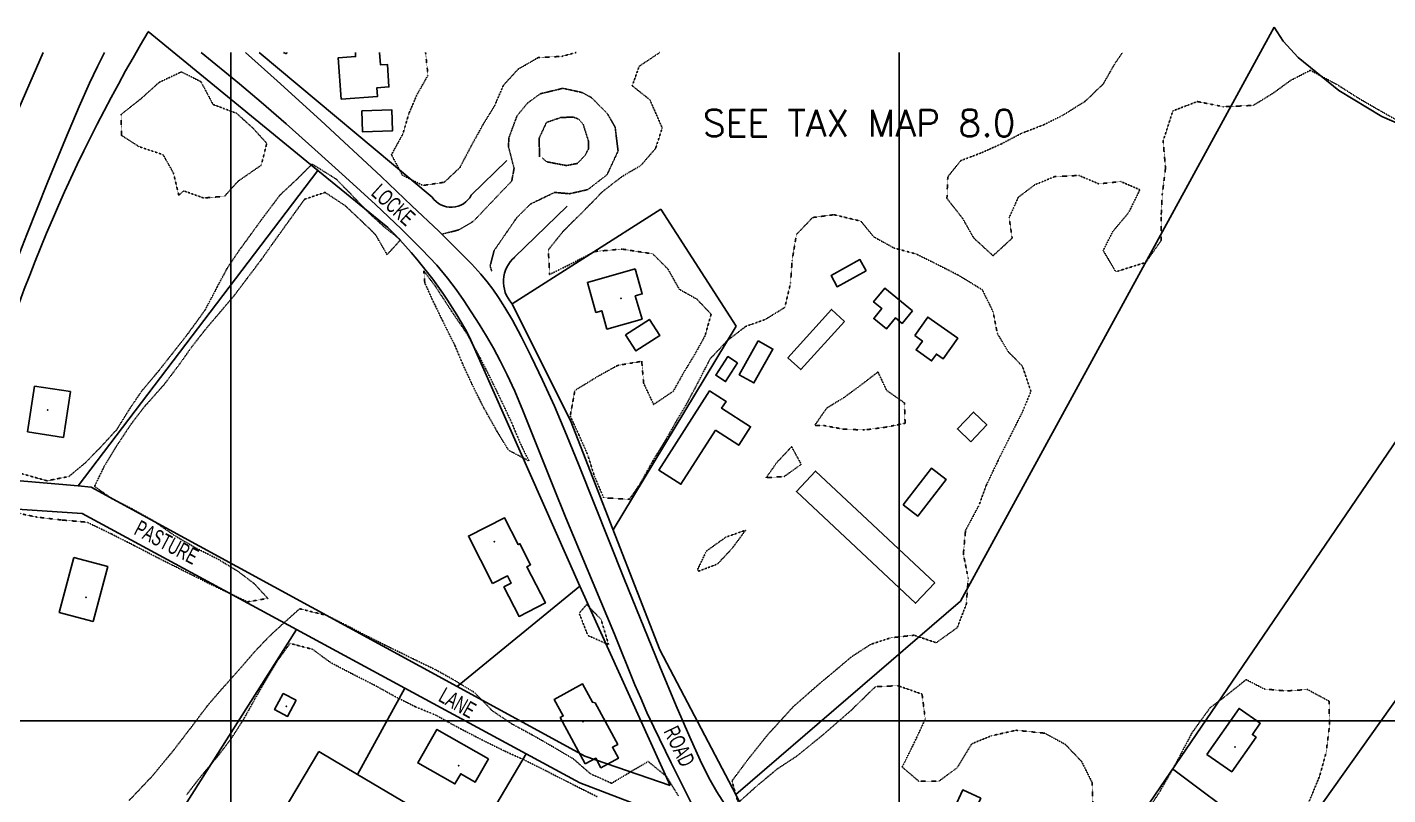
# Model space of a CAD drawing. Extents: x 1222984 to 1232016, y 177984 to 184016.
# Drawn here: x 1227348 to 1228365, y 181445 to 182019 of the extents above; entities that cross this region are included whole.
import ezdxf
from ezdxf.enums import TextEntityAlignment as Align

# ---------------------------------------------------------------- set-up
doc = ezdxf.new("R2010")
doc.units = 0
doc.header["$MEASUREMENT"] = 0
doc.linetypes.add('BORDER', pattern=[0.625, 0.125, -0.125, 0.125, -0.125, 0, -0.125])
doc.linetypes.add('DASHED', pattern=[0.5, 0.25, -0.25])
doc.layers.get('0').update_dxf_attribs({"linetype": 'CONTINUOUS'})
for name, color, linetype in [('BLDGS', 4, 'CONTINUOUS'), ('GRIDS', 2, 'CONTINUOUS'), ('ID-SYB', 5, 'CONTINUOUS'), ('LOT-D', 7, 'CONTINUOUS'), ('LOT-L', 1, 'CONTINUOUS'), ('ROAD', 5, 'CONTINUOUS'), ('ROAD-D', 3, 'DASHED'), ('ROAD-N', 6, 'CONTINUOUS'), ('TREE-L', 3, 'BORDER')]:
    doc.layers.add(name, color=color, linetype=linetype)
doc.styles.add('L200', font='simplex', dxfattribs={"height": 20})

# ---------------------------------------------------------------- blocks, each defined once
blk = doc.blocks.new('IP')
blk.add_point((0, 0))
blk = doc.blocks.new('ID')
at = {"layer": 'ID-SYB'}
blk.add_blockref('IP', (0, 0), dxfattribs=at)

msp = doc.modelspace()

# ---------------------------------------------------------------- linework, layer by layer
at = {"layer": 'BLDGS'}
for points, elevation in [([(1227541.6, 181999.2), (1227539.4, 182000.1)], 29.1), ([(1227541.9, 182000.1), (1227541.6, 181999.2)], 29.1), ([(1227582.5, 181965.3), (1227580.3, 181996), (1227593.3, 181997), (1227593.2, 182000.1)], 39.9), ([(1227611.3, 182000.1), (1227612, 181990.8), (1227617.1, 181991.2), (1227618.3, 181974.3), (1227609.3, 181973.7), (1227609.8, 181967.2), (1227582.5, 181965.3)], 39.9), ([(1227598, 181956.4), (1227620.4, 181957.2), (1227620.9, 181941.4), (1227598.6, 181940.7), (1227598, 181956.4)], 29.5), ([(1227975.2, 181836.7), (1227953.5, 181824.8), (1227949, 181833.2), (1227970.6, 181845.1), (1227975.2, 181836.7)], 25.6), ([(1227802.4, 181838.2), (1227766.7, 181828), (1227773.1, 181805.6), (1227777.5, 181806.9), (1227781.3, 181793.1), (1227807.6, 181800.6), (1227802.6, 181818), (1227807.8, 181819.4), (1227802.4, 181838.2)], 33.4), ([(1228010, 181806.8), (1227989.2, 181823.7), (1227980.8, 181813.4), (1227987, 181808.5), (1227980.9, 181801), (1227990.4, 181793.3), (1227997.1, 181801.5), (1228002.2, 181797.3), (1228010, 181806.8)], 23.9), ([(1227959.1, 181798.9), (1227926.3, 181762.8), (1227916.7, 181771.6), (1227949.4, 181807.8), (1227959.1, 181798.9)], 25.3), ([(1227795.3, 181788.9), (1227813.1, 181800.4), (1227820.9, 181788.3), (1227803.1, 181776.8), (1227795.3, 181788.9)], 25.4), ([(1227879.1, 181767.8), (1227870.1, 181753.8), (1227862.8, 181758.6), (1227871.8, 181772.6), (1227879.1, 181767.8)], 26.5), ([(1227347.9, 181716.2), (1227353.2, 181750.4), (1227380, 181746.3), (1227374.8, 181712.1), (1227347.9, 181716.2)], 27.7), ([(1227862.6, 181717.4), (1227836.7, 181677), (1227820.1, 181687.6), (1227858.2, 181746.9), (1227870.5, 181739), (1227867.1, 181733.9), (1227888.8, 181720), (1227880, 181706.2), (1227862.6, 181717.4)], 31.7), ([(1228053.5, 181708.8), (1228043.5, 181718.4), (1228055.5, 181731), (1228065.5, 181721.4), (1228053.5, 181708.8)], 24.3), ([(1228026.7, 181603.3), (1227937.4, 181686.9), (1227923.1, 181671.6), (1228012.3, 181588), (1228026.7, 181603.3)], 32.3), ([(1228003, 181661.7), (1228024.2, 181689.1), (1228035.2, 181680.5), (1228014, 181653.2), (1228003, 181661.7)], 29.3), ([(1227695.8, 181602.7), (1227677.7, 181638.2), (1227704.7, 181651.9), (1227715, 181631.8), (1227716.3, 181632.5), (1227724.3, 181616.8), (1227721.5, 181615.3), (1227735.4, 181588.2), (1227715.6, 181578.1), (1227704.3, 181600.2), (1227709.8, 181603), (1227707.1, 181608.4), (1227695.8, 181602.7)], 36.4), ([(1227382.7, 181622.2), (1227371.7, 181581.1), (1227397, 181574.3), (1227408, 181615.4), (1227382.7, 181622.2)], 27.7), ([(1227765.1, 181467.7), (1227746.4, 181502.4), (1227748.7, 181503.6), (1227741.9, 181516), (1227763.1, 181527.6), (1227770.5, 181513.9), (1227772.5, 181513.5), (1227789.5, 181482.3), (1227785.5, 181480.2), (1227789.9, 181472), (1227776.8, 181464.9), (1227773.1, 181471.9), (1227765.1, 181467.7)], 45.8), ([(1227548.9, 181515.3), (1227542.5, 181503.3), (1227532.8, 181508.4), (1227539.2, 181520.4), (1227548.9, 181515.3)], 24.4), ([(1228230.2, 181474.8), (1228248.7, 181461.8), (1228266.9, 181487.7), (1228264.2, 181489.6), (1228270.1, 181498.1), (1228254.2, 181509.2), (1228230.2, 181474.8)], 29.8), ([(1227692.8, 181471.4), (1227654.2, 181493.5), (1227639.9, 181468.5), (1227667.6, 181452.7), (1227672, 181460.4), (1227682.9, 181454.1), (1227692.8, 181471.4)], 39.5), ([(1228061, 181442), (1228048.6, 181415.1), (1228035.1, 181421.4), (1228047.5, 181448.2), (1228061, 181442)], 32.2)]:
    msp.add_lwpolyline(points, dxfattribs=dict(at, elevation=elevation))
for points in [[(1228011.6, 181788.3), (1228017.4, 181784.2), (1228012.6, 181777.5), (1228024.2, 181769.3), (1228027.8, 181774.4), (1228032.8, 181770.8), (1228043.8, 181786.2), (1228021.4, 181802.1), (1228011.6, 181788.3)], [(1227894.5, 181784.4), (1227880.3, 181758.9), (1227891.3, 181752.8), (1227905.5, 181778.2), (1227894.5, 181784.4)]]:
    msp.add_lwpolyline(points, dxfattribs=at)
at = {"layer": 'GRIDS'}
for points in [[(1227500, 180000), (1227500, 182000)], [(1228000, 182000), (1228000, 180000)], [(1226000, 181500), (1229000, 181500)]]:
    msp.add_lwpolyline(points, dxfattribs=at)
at = {"layer": 'LOT-L'}
for p, q in [((1227438.3, 182015.7), (1227565.2, 181911.9)), ((1228045.9, 181589.4), (1228280.5, 182019)), ((1227650.7, 181891.9), (1227521.1, 182000)), ((1227679.9, 181893.4), (1227706.6, 181919.2)), ((1228310.6, 181429.9), (1228657.6, 181919.2)), ((1227385.9, 181675.7), (1227565.2, 181911.9)), ((1227565.2, 181911.9), (1227617.5, 181869.2)), ((1228087.3, 181292.1), (1228508.2, 181909.9)), ((1227821.7, 181882.9), (1227710.4, 181811.9)), ((1227712.3, 181847), (1227751.6, 181885.2)), ((1227878.1, 181795.4), (1227821.7, 181882.9)), ((1227710.2, 181812.2), (1227754.1, 181724.7)), ((1227786, 181642.9), (1227878.1, 181795.4)), ((1227761.2, 181600.8), (1227678.6, 181787.1)), ((1227754.1, 181724.7), (1227821, 181553.1)), ((1227385.9, 181675.7), (1227302.5, 181683.1)), ((1227395.5, 181674.8), (1227385.9, 181675.7)), ((1227669.3, 181525.6), (1227395.5, 181674.8)), ((1227296.6, 181661.1), (1227388.8, 181655.1)), ((1227388.8, 181655.1), (1227549.2, 181568.3)), ((1227669.3, 181525.6), (1227761.2, 181600.8)), ((1227761.2, 181600.8), (1227828.6, 181451.5)), ((1227877.8, 181444.9), (1228045.9, 181589.4)), ((1227406.7, 181344.1), (1227549.2, 181568.3)), ((1227549.2, 181568.3), (1227630.1, 181524.5)), ((1227821, 181553.1), (1227877.8, 181444.9)), ((1227594.7, 181459.9), (1227630.1, 181524.5)), ((1227630.1, 181524.5), (1227721, 181475.3)), ((1227764.8, 181473.6), (1227669.3, 181525.6)), ((1227565.9, 181476.9), (1227451.5, 181285.5)), ((1227594.7, 181459.9), (1227565.9, 181476.9)), ((1227681.4, 181408.7), (1227721, 181475.3)), ((1227721, 181475.3), (1227761.1, 181453.6)), ((1227828.6, 181451.5), (1227764.8, 181473.6)), ((1227681.4, 181408.7), (1227594.7, 181459.9)), ((1228204.5, 181464.1), (1228269, 181415.8)), ((1227761.1, 181453.6), (1227843.8, 181421.8))]:
    msp.add_line(p, q, dxfattribs=at)
msp.add_lwpolyline([(1228280.5, 182019), (1228287.2, 182008.5), (1228298.5, 181996.3), (1228328.8, 181971.6), (1228361.1, 181952.1), (1228385.3, 181941.8), (1228412.5, 181931.7), (1228440.6, 181922), (1228476, 181918.1), (1228498.6, 181914.5), (1228511.2, 181908.4), (1228520.2, 181910.2), (1228537.6, 181909.8), (1228568.5, 181911.6), (1228588.1, 181913.1), (1228609.1, 181917.8), (1228629.9, 181920.7), (1228646.4, 181919.8), (1228657.6, 181919.2)], dxfattribs=at)
for centre, radius, start, end in [((1228469.5, 181400.6), 1200.7, 149.1876, 166.3942), ((1227664.8, 181901.4), 17.1, 214.052, 331.8299), ((1227374.2, 181624.6), 345, 28.0917, 45.15), ((1227728.5, 181828.6), 24.5, 131.1812, 221.8039), ((1228087.9, 181541), 231, 204.5951, 253.8349)]:
    msp.add_arc(centre, radius, start, end, dxfattribs=at)
at = {"layer": 'ROAD'}
for points, elevation in [([(1227359.7, 182000.1), (1227336.4, 181946.6), (1227324.7, 181919.2), (1227312.9, 181891.1), (1227300.9, 181861.9), (1227288.7, 181831.5), (1227276.5, 181799.4), (1227264.1, 181765.5), (1227251.8, 181729.5), (1227239.7, 181692.9), (1227198.1, 181563.3), (1227191.8, 181543), (1227184.2, 181517.5), (1227148.7, 181395.8), (1227112.6, 181275), (1227065, 181116.1), (1227036.3, 181019.5), (1226969.9, 180793.5), (1226896.9, 180542.8)], 16.9), ([(1227009, 180783.2), (1227046.3, 180910.9), (1227058.7, 180952.3), (1227083.3, 181032.9), (1227095.5, 181072.7), (1227107.7, 181112.7), (1227132.9, 181197.2), (1227164.6, 181304.4), (1227208.7, 181450.5), (1227254.2, 181599), (1227271.7, 181655.3), (1227284.7, 181695.8), (1227295.1, 181726.8), (1227305.1, 181754.6), (1227317, 181785.9), (1227331.6, 181823.6), (1227347.5, 181864), (1227363, 181902.7), (1227376.3, 181935.6), (1227386.6, 181959.8), (1227394.3, 181977.1), (1227400.3, 181989.7), (1227405.5, 182000.1)], 10), ([(1227477.9, 182000.1), (1227506.4, 181976.6), (1227522.7, 181962.9), (1227541.3, 181946.7), (1227562.9, 181927.6), (1227585.9, 181906.9), (1227608.2, 181886.4), (1227627.8, 181867.8), (1227643, 181852.8), (1227654, 181840.9), (1227662.1, 181831.3), (1227668.5, 181822.8), (1227674.4, 181814.4), (1227685.8, 181796.8), (1227691.2, 181787.8), (1227696.4, 181778.8), (1227701.5, 181769.4), (1227706.8, 181758.9), (1227712.4, 181746.7), (1227718.5, 181732.2), (1227741.3, 181674.7), (1227750.6, 181651.9), (1227787, 181564.9), (1227802.3, 181527), (1227806.7, 181516.8), (1227811.3, 181506.3), (1227816.5, 181495.1), (1227829.4, 181468.5), (1227837.3, 181452.6), (1227845.7, 181436.1)], 17.3), ([(1227869.8, 181437), (1227863.5, 181446.9), (1227857.6, 181457.4), (1227851.2, 181470.4), (1227843.3, 181487.7), (1227833.2, 181511.3), (1227820.9, 181540.5), (1227794.3, 181606.1), (1227760.6, 181690.9), (1227751.2, 181714), (1227742.1, 181735.4), (1227733.2, 181755), (1227724.8, 181772.5), (1227717.2, 181787.5), (1227710.6, 181799.8), (1227705.1, 181809.3), (1227700.3, 181816.8), (1227696, 181822.9), (1227691.8, 181828.4), (1227687, 181834.2), (1227680.4, 181841.6), (1227670.3, 181851.8), (1227655.5, 181866.3), (1227635.5, 181885.4), (1227612.5, 181907.2), (1227567.3, 181949.2), (1227534.8, 181978.8), (1227510.9, 182000.1)], 26.7)]:
    msp.add_lwpolyline(points, dxfattribs=dict(at, elevation=elevation))
at = {"layer": 'ROAD-D'}
for points, elevation in [([(1227657.8, 181864.1), (1227670.7, 181867.4), (1227681.5, 181873.8), (1227710.2, 181904), (1227711.9, 181913.5), (1227707.8, 181929.2), (1227707.9, 181935.9), (1227714.1, 181952.7), (1227721.8, 181962.1), (1227731.4, 181969.2), (1227748.5, 181973.3), (1227763, 181970.1), (1227769.8, 181966.3), (1227781.7, 181954.3), (1227787.5, 181944.2), (1227789.7, 181926.4), (1227781.5, 181908.7), (1227767.1, 181897.5), (1227753.4, 181894.4), (1227742.2, 181895.4), (1227724, 181886.6), (1227713.9, 181876.5), (1227697, 181851.9), (1227694, 181840.5), (1227695.2, 181836.2)], 19.7), ([(1227731, 181922.1), (1227730.6, 181935.9), (1227736.1, 181947.7), (1227746.7, 181951.4), (1227756, 181951.8), (1227760.3, 181950.2), (1227763.6, 181946.4), (1227767.5, 181933.9), (1227767.6, 181928), (1227765.1, 181923.2), (1227759.3, 181917.1), (1227751.1, 181915.5), (1227736.3, 181918.3), (1227733.1, 181921.1)], 16.4)]:
    msp.add_lwpolyline(points, dxfattribs=dict(at, elevation=elevation))
at = {"layer": 'TREE-L'}
for points, elevation in [([(1227758.3, 182000.1), (1227747.7, 181997.2), (1227730, 181996.3), (1227714.9, 181987.6), (1227703.9, 181975.5), (1227697.3, 181960.2), (1227688.5, 181945.9), (1227679.8, 181930.1), (1227671.4, 181914), (1227659.7, 181903), (1227643.7, 181900.6), (1227628.3, 181908.3), (1227620.2, 181923.6), (1227628.7, 181939.2), (1227633.2, 181954.4), (1227639.3, 181968.6), (1227647.5, 181983.1), (1227645.7, 182000.1)], 18.8), ([(1228144.9, 181437.9), (1228144.2, 181454), (1228136.4, 181469.6), (1228124.1, 181482.4), (1228108.8, 181490.7), (1228087.3, 181492.9), (1228068.8, 181488.7), (1228054.3, 181482.8), (1228043.3, 181464.8), (1228029.7, 181454.8), (1228014.6, 181454.8), (1228002.2, 181465.4), (1228010.7, 181482.5), (1228019.5, 181501.2), (1228017.1, 181519.9), (1227999.2, 181526.2), (1227982.3, 181525.6), (1227963.8, 181507.6), (1227943, 181489.5), (1227923.5, 181473.6), (1227909, 181464.1), (1227893.9, 181451.6), (1227879.5, 181438.6), (1227874.9, 181455), (1227886.9, 181471.1), (1227901.5, 181489.4), (1227920.8, 181510.6), (1227938.8, 181526.4), (1227951.9, 181537.4), (1227964.1, 181547.7), (1227978.7, 181557.2), (1227993.7, 181562.1), (1228011.1, 181564), (1228027.7, 181558.4), (1228043.4, 181569.7), (1228050.2, 181587.3), (1228051.6, 181606.5), (1228048, 181624.8), (1228049.6, 181642.5), (1228059.6, 181661.1), (1228065.1, 181676.2), (1228073.8, 181694.4), (1228083.1, 181713.1), (1228092.1, 181730.9), (1228098.5, 181746.5), (1228092.2, 181765.3), (1228081.6, 181776.2), (1228073.4, 181789.8), (1228070.2, 181806.1), (1228062.2, 181822.5), (1228044.2, 181833.5), (1228026.2, 181842.6), (1228012.7, 181849.3), (1227996, 181853.8), (1227981, 181862.1), (1227971.3, 181873.9), (1227951.2, 181878.7), (1227935.2, 181876.6), (1227923.1, 181863.9), (1227919.9, 181844.5), (1227918.7, 181827.5), (1227914.4, 181809.3), (1227899.8, 181800.3), (1227885.3, 181795.2), (1227871.5, 181784.6), (1227858.5, 181770.8), (1227849.2, 181752.6), (1227841.8, 181738.6), (1227833.9, 181725.3), (1227826.1, 181711.5), (1227815.7, 181694.4), (1227806.8, 181678.4), (1227798.2, 181665.7), (1227778.9, 181666.9), (1227772, 181683), (1227766.9, 181699.2), (1227760.3, 181714.1), (1227753.9, 181728.1), (1227757.4, 181747.2), (1227774, 181757.4), (1227789.3, 181765.9), (1227807.4, 181769), (1227808.8, 181752.6), (1227816.3, 181736.7), (1227831.1, 181746.7), (1227838.5, 181760.1), (1227846.9, 181773.9), (1227854.7, 181788), (1227859.3, 181804.2), (1227848.8, 181815.4), (1227835.6, 181822.8), (1227826.9, 181838.2), (1227815.7, 181849.4), (1227792.5, 181853), (1227772.4, 181851.2), (1227752.9, 181841.1), (1227738.5, 181834), (1227737.5, 181852.4), (1227748.8, 181866.5), (1227762.9, 181880.4), (1227778.3, 181896.2), (1227793, 181907.5), (1227806.7, 181915.5), (1227817.8, 181928.4), (1227822.7, 181943.7), (1227813.5, 181964.7), (1227800.3, 181975.2), (1227805.5, 181989.8), (1227820.9, 182000.1)], 19.9), ([(1228167, 182000.1), (1228161.4, 181991.9), (1228152.7, 181976.7), (1228139.4, 181963.8), (1228122.7, 181953.3), (1228108.1, 181946), (1228091.5, 181939.6), (1228076.6, 181931.8), (1228061.4, 181925), (1228045.9, 181919.1), (1228036.3, 181907), (1228035.7, 181890.9), (1228047.5, 181875.8), (1228055.7, 181861.3), (1228070.2, 181848), (1228084.5, 181861.2), (1228082.2, 181876.4), (1228089.1, 181891.8), (1228101.4, 181901.1), (1228116.2, 181907.2), (1228134.4, 181908.1), (1228149.3, 181901.8), (1228165.8, 181903.5), (1228180, 181897.4), (1228171.7, 181880.4), (1228159.7, 181866.1), (1228152.6, 181851.9), (1228162, 181836), (1228184.4, 181843), (1228196, 181859.5), (1228195.9, 181876.8), (1228196.8, 181894.1), (1228199.2, 181913.6), (1228197.4, 181933.8), (1228204.7, 181956.4), (1228223, 181963.4), (1228242.5, 181959.5), (1228264.8, 181960.5), (1228279.9, 181969.8), (1228292.8, 181979.2), (1228307.5, 181986.8), (1228327.8, 181975.9), (1228344.4, 181965.4), (1228358, 181957.5), (1228371.1, 181950.1)], 19.7), ([(1227461.1, 181893.2), (1227457.1, 181909.9), (1227449.4, 181923.6), (1227431.4, 181929.6), (1227418.2, 181938.1), (1227418, 181953.8), (1227433.3, 181965.9), (1227446.3, 181977.7), (1227463.1, 181985.6), (1227477.7, 181978.2), (1227486.7, 181961.2), (1227504.3, 181954.6), (1227516.6, 181943.5), (1227526.9, 181932.1), (1227522.8, 181915.8), (1227505.4, 181903.7), (1227495.3, 181892.5), (1227479.7, 181891.2), (1227464.7, 181896.6), (1227461.1, 181893.2)], 18.1), ([(1227344, 181684.8), (1227362.4, 181679.6), (1227378.9, 181682.8), (1227390.8, 181692.7), (1227402.3, 181704.4), (1227414.7, 181717.9), (1227424.7, 181734), (1227433.5, 181746.9), (1227446, 181761.8), (1227455.8, 181774.2), (1227468.1, 181789.9), (1227480.9, 181807.6), (1227489.9, 181824.8), (1227497.2, 181838.5), (1227505.9, 181851.5), (1227515.1, 181864.1), (1227524.1, 181876.5), (1227536.8, 181893.4), (1227550, 181905.8), (1227560.8, 181916.6), (1227578.9, 181905.3), (1227590.2, 181893.7), (1227602.9, 181880.4), (1227614.7, 181869.6), (1227627, 181859.9), (1227616.9, 181848.8), (1227608.1, 181864), (1227596.9, 181874.8), (1227585.5, 181885.5), (1227570.5, 181895.4), (1227555.2, 181890.3), (1227546, 181877.6), (1227534.3, 181861.3), (1227522.6, 181844.8), (1227512, 181830.8), (1227502.6, 181818.3), (1227492, 181805.8), (1227481.6, 181793.6), (1227470.8, 181779.8), (1227461.9, 181767.2), (1227450.2, 181751.7), (1227435.6, 181735.3), (1227425.5, 181722.1), (1227413.9, 181704.6), (1227405.2, 181690.2), (1227398.1, 181675.4), (1227410.9, 181666.3), (1227426.1, 181658.6), (1227441.5, 181650), (1227457.9, 181638.6), (1227473.8, 181629.3), (1227490.9, 181620.7), (1227505.4, 181611.8), (1227517.3, 181602.8), (1227527.7, 181591.6), (1227512.5, 181589), (1227497.5, 181596.1), (1227477.5, 181605.8), (1227461.7, 181613.8), (1227444.7, 181622.3), (1227427.6, 181631.2), (1227411.1, 181639.6), (1227392.4, 181648.6), (1227373, 181650.3), (1227355.1, 181652.4), (1227337.6, 181656)], 15.7), ([(1227644.4, 181836.6), (1227653.2, 181824.9), (1227665.2, 181806.4), (1227676.5, 181789.8), (1227686.5, 181771.5), (1227694.3, 181756.2), (1227702, 181740.2), (1227709.8, 181723.8), (1227716.4, 181708), (1227723, 181694.4), (1227707.7, 181702.5), (1227699.1, 181716.6), (1227688.4, 181735.7), (1227681, 181750.6), (1227673.9, 181765.9), (1227667.8, 181780.5), (1227658.5, 181799.2), (1227651.4, 181813.8), (1227645.1, 181827.6), (1227644.4, 181836.6)], 21.7), ([(1227936.8, 181721.1), (1227945.8, 181734), (1227959.1, 181742.2), (1227972.1, 181751.8), (1227984.1, 181761), (1227990.6, 181747.2), (1228003.9, 181737.9), (1228004.4, 181722.6), (1227989.2, 181719.6), (1227974, 181717.6), (1227958.3, 181718.2), (1227943.4, 181721), (1227936.8, 181721.1)], 22.9), ([(1227900.5, 181681.9), (1227908.4, 181693.2), (1227919.5, 181705.1), (1227926.7, 181691.9), (1227914, 181682.8), (1227900.5, 181681.9)], 23.5), ([(1227849.1, 181613.1), (1227855.8, 181627), (1227870.3, 181637.4), (1227885.1, 181642.6), (1227875, 181629), (1227864.1, 181617.3), (1227849.9, 181611.9), (1227849.1, 181613.1)], 25.1), ([(1227423.7, 181440.1), (1227441.5, 181458.9), (1227456.8, 181477.4), (1227470.3, 181495), (1227482.4, 181511.1), (1227492.1, 181522.4), (1227504.6, 181536.4), (1227517.9, 181551.7), (1227528.6, 181563), (1227540, 181573.5), (1227551.5, 181583.8), (1227571.6, 181578.9), (1227585.7, 181571.8), (1227603.8, 181562.4), (1227619.1, 181554.8), (1227637.7, 181545.7), (1227653.5, 181538), (1227667.1, 181530.4), (1227682.3, 181521.2), (1227695.6, 181507.5), (1227710.3, 181497.6), (1227725.3, 181489.5), (1227740.8, 181480.6), (1227756.2, 181471.5), (1227769.1, 181460.3), (1227784.9, 181453.2), (1227798.1, 181461.2), (1227812.2, 181469.5), (1227825.8, 181458.4), (1227834.9, 181443.7)], 8.1), ([(1227766.2, 181587), (1227777, 181575.8), (1227782.6, 181557), (1227767.1, 181563.8), (1227760.6, 181580.5), (1227766.2, 181587)], 29.4), ([(1227774.4, 181443), (1227754.9, 181452.8), (1227736, 181462.4), (1227719.5, 181470.7), (1227704.8, 181477.3), (1227689.7, 181484.8), (1227672.2, 181493.8), (1227652.9, 181504.4), (1227637.8, 181510.6), (1227621.6, 181518.8), (1227607.2, 181526.8), (1227591, 181535), (1227574.6, 181543.6), (1227561.1, 181553.5), (1227544.3, 181557.9), (1227534.7, 181544.6), (1227526.7, 181531.3), (1227517.9, 181516.1), (1227509.2, 181500.5), (1227500.2, 181486.5), (1227490.4, 181473.7), (1227476.1, 181456.5), (1227466.8, 181444.4)], 8.1), ([(1228302.5, 181430.2), (1228308.7, 181444.6), (1228314.5, 181458.7), (1228319.3, 181476), (1228321.9, 181496.6), (1228321.5, 181514.7), (1228305.4, 181523.4), (1228289.5, 181522.3), (1228273, 181523.8), (1228259.5, 181530.8), (1228245.2, 181519.3), (1228232.5, 181509.7), (1228219.2, 181491.3), (1228207.6, 181469.2), (1228194.8, 181446.8), (1228183.2, 181428.9)], 19.9)]:
    msp.add_lwpolyline(points, dxfattribs=dict(at, elevation=elevation))

# ---------------------------------------------------------------- block references
at = {"layer": 'LOT-D', "xscale": 100, "yscale": 100, "zscale": 100}
for p in [(1227791.9, 181816.1), (1227363.1, 181732.6), (1227697.1, 181634), (1227391.6, 181592.3), (1227541.5, 181510.8), (1227763.5, 181499.4), (1228251.1, 181480.4), (1227670.4, 181466.3)]:
    msp.add_blockref('ID', p, dxfattribs=at)

# ---------------------------------------------------------------- texts
at = {"layer": 'LOT-D', "color": 10, "style": 'L200'}
msp.add_text('SEE TAX MAP 8.0', height=20, dxfattribs=at).set_placement((1227970, 181937.3), align=Align.CENTER)
at = {"layer": 'ROAD-N', "width": 0.666667}
for s, rotation, p in [('LOCKE', 317.8, (1227604.2, 181893.9)), ('PASTURE', 332.3, (1227426.8, 181640)), ('LANE', 330.4, (1227654.5, 181515.2)), ('ROAD', 295.8001, (1227823.5, 181492.2))]:
    msp.add_text(s, height=12, rotation=rotation, dxfattribs=at).set_placement(p)

doc.saveas('drawing.dxf')
